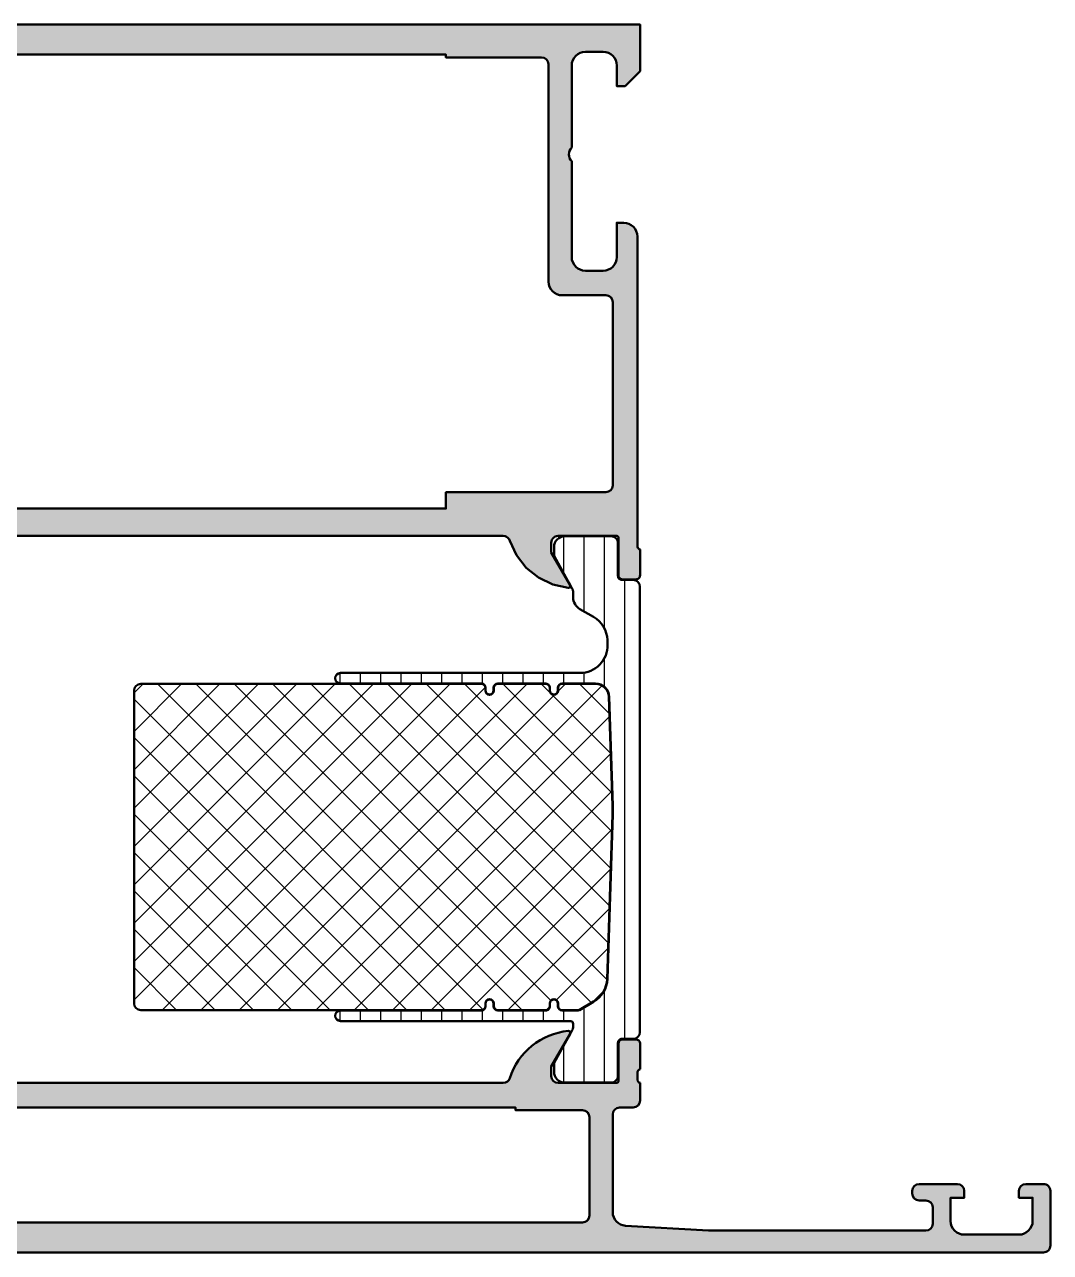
# Model space of a CAD drawing. Extents: x 0 to 150, y 0 to 90.
# Drawn here: x 75 to 150, y 0 to 89.8 of the extents above; entities that cross this region are included whole.
import ezdxf

# ---------------------------------------------------------------- set-up
doc = ezdxf.new("R2010")
doc.units = 0
for name, color, linetype, lineweight in [('0S-Alu contour', 7, 'Continuous', 50), ('0S-Alu hatch', 252, 'Continuous', 25), ('0S-Plastic contour', 254, 'Continuous', 50), ('0S-Plastic hatch', 253, 'Continuous', 25), ('0S-PT contour', 91, 'Continuous', 50), ('0S-PT hatch', 103, 'Continuous', 25)]:
    doc.layers.add(name, color=color, linetype=linetype, lineweight=lineweight)

# ---------------------------------------------------------------- blocks, each defined once
blk = doc.blocks.new('430130__2A99C7F0_015A_4A42_9A33_6D4FE7482477_')
at = {"layer": '0S-Alu hatch'}
h = blk.add_hatch(color=256, dxfattribs=at)
edge = h.paths.add_edge_path()
edge.add_line((0, 89.8), (-2.274e-13, 86.39999847412106))
edge.add_line((-2.274e-13, 86.39999847412106), (1.099975585937301, 85.29999999999998))
edge.add_line((1.099975585937301, 85.29999999999998), (1.699981689453011, 85.29999999999998))
edge.add_line((1.699981689453011, 85.29999999999998), (1.699981689453011, 86.80000381470614))
edge.add_ellipse((2.700020083351541, 86.79996542079873), major_axis=(-1.000038394635548, 0), ratio=1, start_angle=270.0021997243967, end_angle=359.9978002756034, ccw=False)
edge.add_line((2.699981689444129, 87.80000381469726), (4.000000000000966, 87.80000381469726))
edge.add_ellipse((3.999954428526331, 86.79995824322371), major_axis=(-1.000045572511881, 0), ratio=1, start_angle=180.0026109341762, end_angle=269.9973890658232, ccw=False)
edge.add_line((4.99999999999988, 86.80000381469834), (4.999999999999886, 80.8))
edge.add_ellipse((4.474877689036537, 80.29999999999998), major_axis=(-0.7250885749144627, 0), ratio=1, start_angle=136.403846469329, end_angle=223.5961535306708, ccw=False)
edge.add_line((4.999999999999882, 79.8), (5.000000000364417, 72.80002700151536))
edge.add_ellipse((3.999972998484519, 72.80002700151536), major_axis=(-1.000027001879898, 0), ratio=1, start_angle=90, end_angle=180, ccw=False)
edge.add_line((3.999972998484519, 71.79999999963546), (2.700001512320493, 71.79999999980352))
edge.add_ellipse((2.700001512600911, 72.80001982314789), major_axis=(-1.000019823344359, 0), ratio=1, start_angle=0, end_angle=89.9999999839336, ccw=False)
edge.add_line((1.699981689256551, 72.80001982314789), (1.699981689453004, 75.3))
edge.add_line((1.699981689453004, 75.3), (1.200016055021525, 75.30000000059047))
edge.add_arc((1.200016055021521, 74.29996563443147), 1.000034366158999, 89.99999999999976, 180)
edge.add_line((0.1999816888625277, 74.29996563443147), (0.1999816894528905, 52.40082753104885))
edge.add_ellipse((0.1211452429099907, 52.13330693905568), major_axis=(-0.2788950563274416, 0), ratio=1, start_angle=178.8354106259223, end_angle=253.580123580539, ccw=False)
edge.add_line((0.3999826894530471, 52.1276385310574), (0.3999826894530471, 51.67404453105742))
edge.add_ellipse((0.1211145938099223, 51.66838387158043), major_axis=(-0.2789255417371047, 0), ratio=1, start_angle=106.4245945553385, end_angle=181.1628700728718, ccw=False)
edge.add_line((0.1999816894530016, 51.40084053105751), (0.1999816894531179, 49.52082953104898))
edge.add_arc((0.4999816894532321, 49.52082953104902), 0.3000000000001141, 180, 269.9999999999998)
edge.add_line((0.4999816894532307, 49.2208295310489), (1.479956008495621, 49.22082953104889))
edge.add_arc((1.479956008495619, 49.52082953104906), 0.3000000000001748, 270.0000000000002, 360)
edge.add_line((1.779956008495792, 49.52082953104905), (1.779956008495666, 52.28082753104892))
edge.add_ellipse((1.899956008495719, 52.28082753104893), major_axis=(-0.1200000000000532, 0), ratio=1, start_angle=268.4287599274262, end_angle=360, ccw=False)
edge.add_line((1.903246393556409, 52.40078241159227), (6.199999999999922, 52.40078241159237))
edge.add_ellipse((6.199999999999934, 51.90078241159238), major_axis=(-0.4999999999999858, 0), ratio=1, start_angle=180, end_angle=270.0000000000014, ccw=False)
edge.add_line((6.69999999999992, 51.90078241159238), (6.699999999999931, 51.20078241159244))
edge.add_line((6.699999999999931, 51.20078241159244), (5.318504542377469, 48.80796208856478))
edge.add_arc((5.438119784648201, 48.73890219624059), 0.1381197846483787, 149.9999999999993, 275.6225775507948)
edge.add_arc((4.961776758826101, 53.5773912734396), 4.999999999999576, 275.6225775507942, 342.2515836439298)
edge.add_ellipse((10.1999999999998, 51.90078241159183), major_axis=(-0.5000000000003185, 0), ratio=1, start_angle=270.00000120741856, end_angle=342.25158364393025, ccw=False)
edge.add_line((10.19999998946308, 52.40078241159214), (110.0000116235278, 52.40078393840453))
edge.add_line((110.0000116235278, 52.40078393840453), (110.1247928495, 52.38495354422436))
edge.add_line((110.1247928495, 52.38495354422436), (110.241665260474, 52.33849124245283))
edge.add_line((110.241665260474, 52.33849124245283), (110.3432466060815, 52.2643350818396))
edge.add_line((110.3432466060815, 52.2643350818396), (110.4231100427288, 52.16717677071803))
edge.add_line((110.4231100427288, 52.16717677071803), (110.4762027744129, 52.05316331636168))
edge.add_line((110.4762027744129, 52.05316331636168), (110.9556129540853, 50.99667092963294))
edge.add_line((110.9556129540853, 50.99667092963294), (111.6656054929399, 50.0791084639929))
edge.add_line((111.6656054929399, 50.0791084639929), (112.5679541006372, 49.34987786002093))
edge.add_line((112.5679541006372, 49.34987786002093), (113.6140759569642, 48.84824119340073))
edge.add_line((113.6140759569642, 48.84824119340073), (114.7476474308593, 48.60120678860737))
edge.add_line((114.7476474308593, 48.60120678860737), (114.7838325379903, 48.60237486608697))
edge.add_line((114.7838325379903, 48.60237486608697), (114.8184894509966, 48.61284505059815))
edge.add_line((114.8184894509966, 48.61284505059815), (114.8492685019464, 48.63190748501067))
edge.add_line((114.8492685019464, 48.63190748501067), (114.8740829340249, 48.65826977519167))
edge.add_line((114.8740829340249, 48.65826977519167), (114.8912503794057, 48.6901446116923))
edge.add_line((114.8912503794057, 48.6901446116923), (114.8996069203442, 48.72537094568507))
edge.add_line((114.8996069203442, 48.72537094568507), (114.8985860004275, 48.76156050364788))
edge.add_line((114.8985860004275, 48.76156050364788), (114.8882568359413, 48.79625970744327))
edge.add_line((114.8882568359413, 48.79625970744327), (113.5000122070348, 51.20078546427816))
edge.add_line((113.5000122070348, 51.20078546427816), (113.5000122070357, 51.90078241253103))
edge.add_line((113.5000122070357, 51.90078241253103), (113.5125442813425, 52.01204579850586))
edge.add_line((113.5125442813425, 52.01204579850586), (113.5495221956523, 52.11773036596288))
edge.add_line((113.5495221956523, 52.11773036596288), (113.6090914718012, 52.21253593164274))
edge.add_line((113.6090914718012, 52.21253593164274), (113.6882646529884, 52.29170790475184))
edge.add_line((113.6882646529884, 52.29170790475184), (113.783071127614, 52.35127573427506))
edge.add_line((113.783071127614, 52.35127573427506), (113.8887562592969, 52.38825203596089))
edge.add_line((113.8887562592969, 52.38825203596089), (114.0000198364843, 52.40078241252074))
edge.add_line((114.0000198364843, 52.40078241252074), (118.3000378893841, 52.40078241066386))
edge.add_line((118.3000378893841, 52.40078241066386), (118.3310941619863, 52.39669075042475))
edge.add_line((118.3310941619863, 52.39669075042475), (118.3600335248223, 52.3847012954718))
edge.add_line((118.3600335248223, 52.3847012954718), (118.3848841912605, 52.36563094862209))
edge.add_line((118.3848841912605, 52.36563094862209), (118.4039529584433, 52.3407790700315))
edge.add_line((118.4039529584433, 52.3407790700315), (118.4159405738464, 52.31183894514465))
edge.add_line((118.4159405738464, 52.31183894514465), (118.4200302599901, 52.28078241252124))
edge.add_line((118.4200302599901, 52.28078241252124), (118.4200302599904, 49.52078441252108))
edge.add_line((118.4200302599904, 49.52078441252108), (118.4302525121038, 49.44313869899026))
edge.add_line((118.4302525121038, 49.44313869899026), (118.4602226388552, 49.37078441252019))
edge.add_line((118.4602226388552, 49.37078441252019), (118.5078982256346, 49.30865237816478))
edge.add_line((118.5078982256346, 49.30865237816478), (118.5700302599902, 49.26097679138509))
edge.add_line((118.5700302599902, 49.26097679138509), (118.6423845464598, 49.23100666463385))
edge.add_line((118.6423845464598, 49.23100666463385), (118.7200302599886, 49.22078441252113))
edge.add_line((118.7200302599886, 49.22078441252113), (119.7000045790309, 49.22078441252067))
edge.add_line((119.7000045790309, 49.22078441252067), (119.7667608592185, 49.22830603886588))
edge.add_line((119.7667608592185, 49.22830603886588), (119.8301697007689, 49.25049375215021))
edge.add_line((119.8301697007689, 49.25049375215021), (119.8870515195904, 49.28623496778012))
edge.add_line((119.8870515195904, 49.28623496778012), (119.9345540237735, 49.33373747196291))
edge.add_line((119.9345540237735, 49.33373747196291), (119.9702952394041, 49.39061929078549))
edge.add_line((119.9702952394041, 49.39061929078549), (119.9924829526873, 49.45402813233425))
edge.add_line((119.9924829526873, 49.45402813233425), (120.0000045790331, 49.52078441252298))
edge.add_line((120.0000045790331, 49.52078441252298), (120.0000045790328, 51.40079541252969))
edge.add_line((120.0000045790328, 51.40079541252969), (119.9336641069439, 51.4301912775118))
edge.add_line((119.9336641069439, 51.4301912775118), (119.8771507376831, 51.4757040692292))
edge.add_line((119.8771507376831, 51.4757040692292), (119.8342890838355, 51.53425365287056))
edge.add_line((119.8342890838355, 51.53425365287056), (119.807979861159, 51.6018776125071))
edge.add_line((119.807979861159, 51.6018776125071), (119.800003579033, 51.67399941253011))
edge.add_line((119.800003579033, 51.67399941253011), (119.7999999999996, 74.2998453459578))
edge.add_arc((118.7999999999995, 74.2998451877744), 1.000000000000069, 9.0354909757e-06, 90)
edge.add_line((118.7999999999995, 75.29984518777447), (118.2999999999995, 75.29984518777435))
edge.add_line((118.2999999999995, 75.29984518777435), (118.2999999999995, 72.79984518777442))
edge.add_ellipse((117.2999999999995, 72.79984518777442), major_axis=(-0.9999999999999857, 0), ratio=1, start_angle=90, end_angle=180, ccw=False)
edge.add_line((117.2999999999995, 71.79984518777444), (115.9999999999993, 71.79984518777444))
edge.add_ellipse((115.9999999999993, 72.79984518777442), major_axis=(-1, 0), ratio=1, start_angle=0, end_angle=90, ccw=False)
edge.add_line((114.9999999999993, 72.79984518777442), (114.9999999999994, 79.79984518777444))
edge.add_ellipse((115.5249999999994, 80.29984518777444), major_axis=(-0.7249999999999732, 0), ratio=1, start_angle=-43.60281897270562, end_angle=43.60281897270568, ccw=False)
edge.add_line((114.9999999999994, 80.79984518777442), (114.9999999999994, 86.7998451877743))
edge.add_ellipse((115.9999999999996, 86.7998451877743), major_axis=(-1.000000000000156, 0), ratio=1, start_angle=270, end_angle=360, ccw=False)
edge.add_line((115.9999999999996, 87.79984518777444), (117.2999999999995, 87.79984518777444))
edge.add_ellipse((117.2999999999995, 86.79984518777432), major_axis=(-1.000000000000113, 0), ratio=1, start_angle=180, end_angle=270, ccw=False)
edge.add_line((118.2999999999996, 86.79984518777432), (118.2999999999996, 85.29984518777444))
edge.add_line((118.2999999999996, 85.29984518777444), (118.8999999999998, 85.29984518777432))
edge.add_line((118.8999999999998, 85.29984518777432), (119.9999999999999, 86.39984518777435))
edge.add_line((119.9999999999999, 86.39984518777435), (119.9999999999997, 89.79984518778762))
edge.add_line((119.9999999999997, 89.79984518778762), (0, 89.8))
edge = h.paths.add_edge_path()
edge.add_line((14.19998550415033, 87.3999225938976), (14.19998550415033, 87.59998325035554))
edge.add_line((14.19998550415033, 87.59998325035554), (105.8000045776359, 87.59992259389762))
edge.add_line((105.8000045776359, 87.59992259389762), (105.8000045776359, 87.39992259389766))
edge.add_line((105.8000045776359, 87.39992259389766), (112.8000045776358, 87.3999225938976))
edge.add_ellipse((112.8000045776358, 86.89992259389759), major_axis=(-0.5, 0), ratio=1, start_angle=180, end_angle=270, ccw=False)
edge.add_line((113.3000045776358, 86.89992259389759), (113.3000045776331, 71.00000000000016))
edge.add_arc((114.3000045776331, 70.99999999999999), 1, 180, 270)
edge.add_line((114.3000045776331, 69.99999999999999), (117.5000045745944, 69.99999999999999))
edge.add_ellipse((117.5000045745944, 69.49999999999997), major_axis=(-0.5000000000000142, 0), ratio=1, start_angle=180, end_angle=269.9999999999984, ccw=False)
edge.add_line((118.0000045745944, 69.49999999999997), (118.0000045778998, 56.09992259402091))
edge.add_ellipse((117.5000045778998, 56.09992259389758), major_axis=(-0.5, 0), ratio=1, start_angle=90, end_angle=180, ccw=False)
edge.add_line((117.5000045778998, 55.59992259389758), (105.8000045776359, 55.59992259389758))
edge.add_line((105.8000045776359, 55.59992259389758), (105.8000045776359, 54.40078390934421))
edge.add_line((105.8000045776359, 54.40078390934421), (14.19998550415033, 54.40078229379152))
edge.add_line((14.19998550415033, 54.40078229379152), (14.19998550415034, 55.59992259389762))
edge.add_line((14.19998550415034, 55.59992259389762), (2.499981689452972, 55.59992259389762))
edge.add_ellipse((2.499981689452972, 56.09992259389762), major_axis=(-0.4999999999999929, 0), ratio=1, start_angle=0, end_angle=90.00000000000011, ccw=False)
edge.add_line((1.999981689452979, 56.09992259389762), (1.999981689453079, 69.50000000000001))
edge.add_ellipse((2.499981689453075, 69.50000000000001), major_axis=(-0.4999999999999965, 0), ratio=1, start_angle=270, end_angle=360, ccw=False)
edge.add_line((2.499981689453075, 70.00000000000001), (5.699985504150274, 69.99999999999997))
edge.add_arc((5.699985504150289, 70.99999999999997), 1, 269.9999999999992, 360)
edge.add_line((6.699985504150289, 70.99999999999997), (6.699985504150395, 86.89992259389763))
edge.add_ellipse((7.199985504150395, 86.89992259389763), major_axis=(-0.5, 0), ratio=1, start_angle=270, end_angle=360, ccw=False)
edge.add_line((7.199985504150395, 87.39992259389763), (14.19998550415033, 87.3999225938976))
at = {"layer": '0S-Alu contour', "color": 7}
for points in [[(118.2999999999996, 86.79984518777432), (118.2999999999996, 85.29984518777444), (118.8999999999998, 85.29984518777432), (119.9999999999999, 86.39984518777435), (119.9999999999997, 89.79984518778762), (0, 89.8)], [(14.19998550415033, 87.3999225938976), (14.19998550415033, 87.59998325035554), (105.8000045776359, 87.59992259389762), (105.8000045776359, 87.39992259389766), (112.8000045776358, 87.3999225938976)], [(115.9999999999996, 87.79984518777444), (117.2999999999995, 87.79984518777444)], [(113.3000045776358, 86.89992259389759), (113.3000045776331, 71.00000000000016)], [(114.9999999999994, 80.79984518777442), (114.9999999999994, 86.7998451877743)], [(114.9999999999993, 72.79984518777442), (114.9999999999994, 79.79984518777444)], [(118.7999999999995, 75.29984518777447), (118.2999999999995, 75.29984518777435), (118.2999999999995, 72.79984518777442)], [(10.19999998946308, 52.40078241159214), (110.0000116235278, 52.40078393840453), (110.1247928495, 52.38495354422436), (110.241665260474, 52.33849124245283), (110.3432466060815, 52.2643350818396), (110.4231100427288, 52.16717677071803), (110.4762027744129, 52.05316331636168), (110.9556129540853, 50.99667092963294), (111.6656054929399, 50.0791084639929), (112.5679541006372, 49.34987786002093), (113.6140759569642, 48.84824119340073), (114.7476474308593, 48.60120678860737), (114.7838325379903, 48.60237486608697), (114.8184894509966, 48.61284505059815), (114.8492685019464, 48.63190748501067), (114.8740829340249, 48.65826977519167), (114.8912503794057, 48.6901446116923), (114.8996069203442, 48.72537094568507), (114.8985860004275, 48.76156050364788), (114.8882568359413, 48.79625970744327), (113.5000122070348, 51.20078546427816), (113.5000122070357, 51.90078241253103), (113.5125442813425, 52.01204579850586), (113.5495221956523, 52.11773036596288), (113.6090914718012, 52.21253593164274), (113.6882646529884, 52.29170790475184), (113.783071127614, 52.35127573427506), (113.8887562592969, 52.38825203596089), (114.0000198364843, 52.40078241252074), (118.3000378893841, 52.40078241066386), (118.3310941619863, 52.39669075042475), (118.3600335248223, 52.3847012954718), (118.3848841912605, 52.36563094862209), (118.4039529584433, 52.3407790700315), (118.4159405738464, 52.31183894514465), (118.4200302599901, 52.28078241252124), (118.4200302599904, 49.52078441252108), (118.4302525121038, 49.44313869899026), (118.4602226388552, 49.37078441252019), (118.5078982256346, 49.30865237816478), (118.5700302599902, 49.26097679138509), (118.6423845464598, 49.23100666463385), (118.7200302599886, 49.22078441252113), (119.7000045790309, 49.22078441252067), (119.7667608592185, 49.22830603886588), (119.8301697007689, 49.25049375215021), (119.8870515195904, 49.28623496778012), (119.9345540237735, 49.33373747196291), (119.9702952394041, 49.39061929078549), (119.9924829526873, 49.45402813233425), (120.0000045790331, 49.52078441252298), (120.0000045790328, 51.40079541252969), (119.9336641069439, 51.4301912775118), (119.8771507376831, 51.4757040692292), (119.8342890838355, 51.53425365287056), (119.807979861159, 51.6018776125071), (119.800003579033, 51.67399941253011), (119.7999999999996, 74.2998453459578)], [(117.2999999999995, 71.79984518777444), (115.9999999999993, 71.79984518777444)], [(114.3000045776331, 69.99999999999999), (117.5000045745944, 69.99999999999999)], [(118.0000045745944, 69.49999999999997), (118.0000045778998, 56.09992259402091)], [(117.5000045778998, 55.59992259389758), (105.8000045776359, 55.59992259389758), (105.8000045776359, 54.40078390934421), (14.19998550415033, 54.40078229379152), (14.19998550415034, 55.59992259389762), (2.499981689452972, 55.59992259389762)]]:
    blk.add_lwpolyline(points, dxfattribs=at)
at = {"layer": '0S-Alu contour', "color": 7, "extrusion": (0, 0, -1)}
for centre, radius, start, end in [((-112.8000045776358, 86.89992259389759), 0.5, 90, 180), ((-115.9999999999996, 86.7998451877743), 1.000000000000156, 0, 90), ((-117.2999999999995, 86.79984518777432), 1.000000000000113, 90, 180), ((-115.5249999999994, 80.29984518777444), 0.7249999999999732, 316.3971810272943, 43.60281897270563), ((-115.9999999999993, 72.79984518777442), 1, 270, 0), ((-117.2999999999995, 72.79984518777442), 0.9999999999999857, 180, 270), ((-117.5000045745944, 69.49999999999997), 0.5000000000000142, 90.0000000000016, 180), ((-117.5000045778998, 56.09992259389758), 0.5, 180, 270)]:
    blk.add_arc(centre, radius, start, end, dxfattribs=at)
at = {"layer": '0S-Alu contour', "color": 7}
for centre, radius, start, end in [((118.7999999999995, 74.2998451877744), 1.000000000000069, 9.0354909757e-06, 90), ((114.3000045776331, 70.99999999999999), 1, 180, 270)]:
    blk.add_arc(centre, radius, start, end, dxfattribs=at)
blk = doc.blocks.new('430480__D3A0001F_B307_46BE_AE7A_6F80ED76EC42_')
at = {"layer": '0S-PT hatch'}
h = blk.add_hatch(dxfattribs=at)
h.set_pattern_fill('ANSI37', color=256, scale=0.625, angle=90, style=0)
h.set_pattern_definition([(135, (0, 0), (-1.403165018917055, -1.403165018917055), []), (225, (0, 0), (1.403165018917055, -1.403165018917055), [])])
edge = h.paths.add_edge_path()
edge.add_arc((83.50000048180551, 41.09000000000004), 0.490000000000002, 90.00000000000165, 180)
edge.add_line((83.0100004818055, 41.09000000000005), (83.0100004818055, 18.20999999999999))
edge.add_arc((83.50000048180551, 18.21), 0.4900000000000091, 180, 269.9999999999983)
edge.add_line((83.5000004818055, 17.72), (108.4004736743325, 17.72))
edge.add_arc((108.4004736743325, 18.00999999999999), 0.2899999999999956, 270.0000000000028, 360)
edge.add_line((108.6904736743325, 18.00999999999999), (108.6904736743325, 18.21000000000009))
edge.add_ellipse((109.0004736743325, 18.21000000000005), major_axis=(-0.3100000000000165, 0), ratio=1, start_angle=180, end_angle=360, ccw=False)
edge.add_line((109.3104736743325, 18.21000000000005), (109.3104736743325, 18.01000000000013))
edge.add_arc((109.6004736743325, 18.01000000000003), 0.2900000000000489, 180, 270)
edge.add_line((109.6004736743325, 17.71999999999998), (113.1000006845624, 17.71999999999998))
edge.add_arc((113.1000006845624, 18.00999976147984), 0.2899997614798622, 270, 360)
edge.add_line((113.3900004460422, 18.00999976147984), (113.3900004460422, 18.20999976147989))
edge.add_ellipse((113.7000004460423, 18.20999976147985), major_axis=(-0.3100000000000165, 0), ratio=1, start_angle=180, end_angle=360, ccw=False)
edge.add_line((114.0100004460423, 18.20999976147985), (114.0100004460422, 18.00999976147997))
edge.add_arc((114.3000002075221, 18.0099997614799), 0.2899997614799048, 180, 269.9999999999944)
edge.add_line((114.3000002075221, 17.72), (115.4641016152003, 17.72))
edge.add_arc((115.4641016152002, 17.90999999963136), 0.1899999996313646, 270.0000000000257, 299.999994653697)
edge.add_line((115.5591015996621, 17.74545516436706), (116.5959040990636, 18.34405323750003))
edge.add_arc((115.6009042637357, 20.0674438771872), 1.989999992277392, 299.9999946536922, 357.9633543491749)
edge.add_line((117.589647175676, 19.99672189000355), (117.984624810534, 32.03233036016458))
edge.add_arc((108.0000508968456, 32.35999999158841), 9.989949130264028, 358.1203653146107, 361.8417410212457)
edge.add_line((117.9848393374495, 32.6810660621197), (117.7268504592159, 40.62247176611307))
edge.add_arc((116.7373831356494, 40.58999999999998), 0.9900000000000815, 1.879625159189854, 90.00000000000081)
edge.add_line((116.7373831356494, 41.58000000000006), (114.2999999999999, 41.58000000000006))
edge.add_arc((114.3, 41.29000000000007), 0.2899999999999849, 90.00000000000281, 180)
edge.add_line((114.01, 41.29000000000009), (114.01, 41.09000000000004))
edge.add_ellipse((113.7, 41.09000000000004), major_axis=(-0.3099999999999881, 0), ratio=1, start_angle=0, end_angle=180, ccw=False)
edge.add_line((113.39, 41.09000000000004), (113.39, 41.29000000000006))
edge.add_arc((113.1, 41.29000000000007), 0.289999999999992, 0, 89.99999999999721)
edge.add_line((113.1, 41.58000000000006), (109.6004736743324, 41.58000000000004))
edge.add_arc((109.6004736743324, 41.29000000000007), 0.2899999999999707, 89.99999999999721, 180)
edge.add_line((109.3104736743324, 41.29000000000007), (109.3104736743324, 41.09000000000006))
edge.add_ellipse((109.0004736743324, 41.09000000000006), major_axis=(-0.3099999999999881, 0), ratio=1, start_angle=0, end_angle=180, ccw=False)
edge.add_line((108.6904736743325, 41.09000000000006), (108.6904736743325, 41.29000000000006))
edge.add_arc((108.4004736743325, 41.29000000000007), 0.289999999999992, 0, 89.99999999999721)
edge.add_line((108.4004736743325, 41.58000000000006), (83.5000004818055, 41.58000000000004))
at = {"layer": '0S-PT contour', "color": 7}
for points in [[(108.4004736743325, 41.58000000000006), (83.5000004818055, 41.58000000000004)], [(113.1, 41.58000000000006), (109.6004736743324, 41.58000000000004)], [(116.7373831356494, 41.58000000000006), (114.2999999999999, 41.58000000000006)], [(83.0100004818055, 41.09000000000005), (83.0100004818055, 18.20999999999999)], [(108.6904736743325, 41.09000000000006), (108.6904736743325, 41.29000000000006)], [(109.3104736743324, 41.29000000000007), (109.3104736743324, 41.09000000000006)], [(113.39, 41.09000000000004), (113.39, 41.29000000000006)], [(114.01, 41.29000000000009), (114.01, 41.09000000000004)], [(117.9848393374495, 32.6810660621197), (117.7268504592159, 40.62247176611307)], [(117.589647175676, 19.99672189000355), (117.984624810534, 32.03233036016458)], [(108.6904736743325, 18.00999999999999), (108.6904736743325, 18.21000000000009)], [(109.3104736743325, 18.21000000000005), (109.3104736743325, 18.01000000000013)], [(113.3900004460422, 18.00999976147984), (113.3900004460422, 18.20999976147989)], [(114.0100004460423, 18.20999976147985), (114.0100004460422, 18.00999976147997)], [(115.5591015996621, 17.74545516436706), (116.5959040990636, 18.34405323750003)], [(83.5000004818055, 17.72), (108.4004736743325, 17.72)], [(109.6004736743325, 17.71999999999998), (113.1000006845624, 17.71999999999998)], [(114.3000002075221, 17.72), (115.4641016152003, 17.72)]]:
    blk.add_lwpolyline(points, dxfattribs=at)
for centre, radius, start, end in [((83.50000048180551, 41.09000000000004), 0.490000000000002, 90.00000000000165, 180), ((108.4004736743325, 41.29000000000007), 0.289999999999992, 0, 89.99999999999721), ((109.6004736743324, 41.29000000000007), 0.2899999999999707, 89.99999999999721, 180), ((113.1, 41.29000000000007), 0.289999999999992, 0, 89.99999999999721), ((114.3, 41.29000000000007), 0.2899999999999849, 90.00000000000281, 180), ((116.7373831356494, 40.58999999999998), 0.9900000000000815, 1.879625159189854, 90.00000000000081), ((108.0000508968456, 32.35999999158841), 9.989949130264028, 358.1203653146107, 1.841741021245674), ((115.6009042637357, 20.0674438771872), 1.989999992277392, 299.9999946536922, 357.9633543491749), ((83.50000048180551, 18.21), 0.4900000000000091, 180, 269.9999999999983), ((108.4004736743325, 18.00999999999999), 0.2899999999999956, 270.0000000000028, 0), ((109.6004736743325, 18.01000000000003), 0.2900000000000489, 180, 270), ((113.1000006845624, 18.00999976147984), 0.2899997614798622, 270, 0), ((114.3000002075221, 18.0099997614799), 0.2899997614799048, 180, 269.9999999999944), ((115.4641016152002, 17.90999999963136), 0.1899999996313646, 270.0000000000257, 299.999994653697)]:
    blk.add_arc(centre, radius, start, end, dxfattribs=at)
at = {"layer": '0S-PT contour', "color": 7, "extrusion": (0, 0, -1)}
for centre, radius, start, end in [((-109.0004736743324, 41.09000000000006), 0.3099999999999881, 180, 0), ((-113.7, 41.09000000000004), 0.3099999999999881, 180, 0), ((-109.0004736743325, 18.21000000000005), 0.3100000000000165, 0, 180), ((-113.7000004460423, 18.20999976147985), 0.3100000000000165, 0, 180)]:
    blk.add_arc(centre, radius, start, end, dxfattribs=at)
blk = doc.blocks.new('284257__380DBCFD_D06D_44D0_B5C2_F0A6BA12DA8A___E47157EE_0233_4891_BEF6_54DDFE657044_')
at = {"layer": '0S-Plastic hatch'}
h = blk.add_hatch(dxfattribs=at)
h.set_pattern_fill('ANSI31', color=256, scale=0.4680000000000001, angle=45, style=0)
h.set_pattern_definition([(90, (0, 0), (-1.4859, 0), [])])
edge = h.paths.add_edge_path()
edge.add_line((119.99, 48.6900157290799), (119.99, 16.10998427092004))
edge.add_ellipse((119.5, 16.10998427092004), major_axis=(-0.4900000000000091, 0), ratio=1, start_angle=90, end_angle=180, ccw=False)
edge.add_line((119.5, 15.61998427092003), (118.6896686695362, 15.61998427092003))
edge.add_arc((118.6896686695362, 15.30998427092014), 0.3099999999998886, 90, 180.0079246230968)
edge.add_line((118.3796686725015, 15.30994139458312), (118.3800006008599, 12.91006777227458))
edge.add_ellipse((117.8900006055467, 12.91000000000001), major_axis=(-0.4900000000000015, 0), ratio=1, start_angle=90, end_angle=180.0079246230509, ccw=False)
edge.add_line((117.8900006055467, 12.42000000000001), (114.5000000000001, 12.41999999999997))
edge.add_ellipse((114.5000000000001, 13.21000000000002), major_axis=(-0.7900000000000489, 0), ratio=1, start_angle=0, end_angle=90.00000000000102, ccw=False)
edge.add_line((113.71, 13.21000000000002), (113.71, 13.85741382415662))
edge.add_line((113.71, 13.85741382415662), (115.0460560505735, 16.26772274302126))
edge.add_arc((114.599999999492, 16.51497564960013), 0.5100000005079723, 330.9999999991051, 360)
edge.add_line((115.11, 16.51497564960009), (115.11, 16.71000000000009))
edge.add_arc((114.9, 16.71000000000008), 0.2099999999999511, 0, 89.99999999999613)
edge.add_line((114.9, 16.92000000000003), (98.10047367433245, 16.92))
edge.add_ellipse((98.10047367433248, 17.30999999999999), major_axis=(-0.3899999999999863, 0), ratio=1, start_angle=-90, end_angle=89.9999999999979, ccw=False)
edge.add_line((98.10047367433248, 17.69999999999997), (108.4004736743325, 17.70000000000006))
edge.add_arc((108.4004736743325, 18.01000000000007), 0.3100000000000129, 270.0000000000027, 360)
edge.add_line((108.7104736743325, 18.01000000000006), (108.7104736743325, 18.21000000000005))
edge.add_ellipse((109.0004736743325, 18.21000000000002), major_axis=(-0.2900000000000062, 0), ratio=1, start_angle=180, end_angle=360, ccw=False)
edge.add_line((109.2904736743325, 18.21000000000002), (109.2904736743324, 18.01000000000019))
edge.add_arc((109.6004736743325, 18.01000000000011), 0.3100000000000733, 180, 269.9999999999973)
edge.add_line((109.6004736743325, 17.70000000000004), (113.1000006845624, 17.70000000000002))
edge.add_arc((113.1000006845624, 18.00999976147987), 0.3099997614798511, 269.9999999999973, 360)
edge.add_line((113.4100004460423, 18.00999976147987), (113.4100004460423, 18.20999976147985))
edge.add_ellipse((113.7000004460423, 18.2099997614798), major_axis=(-0.2900000000000062, 0), ratio=1, start_angle=180, end_angle=360, ccw=False)
edge.add_line((113.9900004460423, 18.2099997614798), (113.9900004460422, 18.00999976148003))
edge.add_arc((114.3000002075221, 18.00999976147993), 0.3099997614798724, 180, 270)
edge.add_line((114.3000002075221, 17.70000000000006), (115.4641016152003, 17.70000000000003))
edge.add_arc((115.4641016152002, 17.90999999963145), 0.209999999631421, 270.0000000000155, 299.9999946536997)
edge.add_line((115.569101598046, 17.72813465535832), (116.6059040974474, 18.32673272849119))
edge.add_arc((115.6009042637357, 20.06744387718713), 2.009999992277339, 299.9999946536915, 358.2766121829379)
edge.add_line((117.609995067189, 20.00699462215146), (118.0046140493939, 32.03167436488988))
edge.add_arc((108.000050384271, 32.35999999167353), 10.00994964256568, 358.1203654293913, 361.8796157473935)
edge.add_line((118.0046141572572, 32.68832233168705), (117.7468396980746, 40.62312776142411))
edge.add_arc((116.7373831356494, 40.59000000000002), 1.010000000000106, 1.879625161232018, 90)
edge.add_line((116.7373831356494, 41.60000000000012), (114.2999999999999, 41.60000000000004))
edge.add_arc((114.3, 41.29000000000007), 0.3099999999999738, 90.00000000000261, 180)
edge.add_line((113.99, 41.29000000000007), (113.99, 41.09000000000004))
edge.add_ellipse((113.7, 41.09000000000004), major_axis=(-0.2899999999999778, 0), ratio=1, start_angle=0, end_angle=180, ccw=False)
edge.add_line((113.41, 41.09000000000004), (113.41, 41.29000000000004))
edge.add_arc((113.1, 41.29000000000004), 0.3099999999999738, 0, 90.00000000000261)
edge.add_line((113.1, 41.60000000000002), (109.6004736743324, 41.60000000000004))
edge.add_arc((109.6004736743324, 41.29000000000004), 0.3100000000000023, 90, 180)
edge.add_line((109.2904736743324, 41.29000000000004), (109.2904736743324, 41.09000000000005))
edge.add_ellipse((109.0004736743324, 41.09000000000004), major_axis=(-0.2899999999999778, 0), ratio=1, start_angle=0, end_angle=180, ccw=False)
edge.add_line((108.7104736743325, 41.09000000000004), (108.7104736743325, 41.29000000000006))
edge.add_arc((108.4004736743324, 41.29000000000004), 0.3100000000000165, 0, 89.99999999999739)
edge.add_line((108.4004736743325, 41.60000000000006), (98.10047367433245, 41.60000000000006))
edge.add_ellipse((98.10047367433245, 41.99000000000005), major_axis=(-0.3899999999999934, 0), ratio=1, start_angle=-90, end_angle=90, ccw=False)
edge.add_line((98.10047367433245, 42.38000000000004), (115.6121385877003, 42.37999999999992))
edge.add_arc((115.6121385877003, 44.38999999999997), 2.010000000000047, 269.9999999999996, 361.8796251589961)
edge.add_line((117.6210570931231, 44.45592752513188), (117.609995067189, 44.7930053778479))
edge.add_arc((115.6009042560165, 44.73255612258071), 2.009999999999988, 1.723387817041168, 60.00000552362395)
edge.add_line((116.6059040882025, 46.47326728107487), (115.6050000826546, 47.05113934945418))
edge.add_ellipse((116.1, 47.90850454692143), major_axis=(-0.9899999999999513, 0), ratio=1, start_angle=0, end_angle=60.000005523623884, ccw=False)
edge.add_line((115.11, 47.90850454692143), (115.11, 48.28502435050028))
edge.add_arc((114.5999999998782, 48.28502435050025), 0.5100000001217069, 0, 29.00000000090751)
edge.add_line((115.0460560506219, 48.53227725689195), (113.71, 50.94258617584372))
edge.add_line((113.71, 50.94258617584372), (113.71, 51.58999999999993))
edge.add_ellipse((114.5, 51.58999999999993), major_axis=(-0.7899999999999922, 0), ratio=1, start_angle=270, end_angle=360, ccw=False)
edge.add_line((114.5, 52.37999999999992), (117.8900006103291, 52.37999999999998))
edge.add_ellipse((117.8900006103291, 51.88999999999997), major_axis=(-0.4900000000000091, 0), ratio=1, start_angle=179.9920752627074, end_angle=270.00000000000165, ccw=False)
edge.add_line((118.3800006056422, 51.88993222674871), (118.3796686725014, 49.49005860603458))
edge.add_arc((118.6896686695361, 49.49001572907981), 0.3099999999999234, 179.9920752627072, 270)
edge.add_line((118.6896686695361, 49.18001572907989), (119.5, 49.18001572907986))
edge.add_ellipse((119.5, 48.6900157290799), major_axis=(-0.4899999999999523, 0), ratio=1, start_angle=180, end_angle=270, ccw=False)
at = {"layer": '0S-Plastic contour', "color": 7}
for points in [[(114.5, 52.37999999999992), (117.8900006103291, 52.37999999999998)], [(115.0460560506219, 48.53227725689195), (113.71, 50.94258617584372), (113.71, 51.58999999999993)], [(118.3800006056422, 51.88993222674871), (118.3796686725014, 49.49005860603458)], [(118.6896686695361, 49.18001572907989), (119.5, 49.18001572907986)], [(119.99, 48.6900157290799), (119.99, 16.10998427092004)], [(115.11, 47.90850454692143), (115.11, 48.28502435050028)], [(116.6059040882025, 46.47326728107487), (115.6050000826546, 47.05113934945418)], [(117.6210570931231, 44.45592752513188), (117.609995067189, 44.7930053778479)], [(98.10047367433245, 42.38000000000004), (115.6121385877003, 42.37999999999992)], [(108.4004736743325, 41.60000000000006), (98.10047367433245, 41.60000000000006)], [(113.1, 41.60000000000002), (109.6004736743324, 41.60000000000004)], [(116.7373831356494, 41.60000000000012), (114.2999999999999, 41.60000000000004)], [(108.7104736743325, 41.09000000000004), (108.7104736743325, 41.29000000000006)], [(109.2904736743324, 41.29000000000004), (109.2904736743324, 41.09000000000005)], [(113.41, 41.09000000000004), (113.41, 41.29000000000004)], [(113.99, 41.29000000000007), (113.99, 41.09000000000004)], [(118.0046141572572, 32.68832233168705), (117.7468396980746, 40.62312776142411)], [(117.609995067189, 20.00699462215146), (118.0046140493939, 32.03167436488988)], [(108.7104736743325, 18.01000000000006), (108.7104736743325, 18.21000000000005)], [(109.2904736743325, 18.21000000000002), (109.2904736743324, 18.01000000000019)], [(113.4100004460423, 18.00999976147987), (113.4100004460423, 18.20999976147985)], [(113.9900004460423, 18.2099997614798), (113.9900004460422, 18.00999976148003)], [(115.569101598046, 17.72813465535832), (116.6059040974474, 18.32673272849119)], [(98.10047367433248, 17.69999999999997), (108.4004736743325, 17.70000000000006)], [(109.6004736743325, 17.70000000000004), (113.1000006845624, 17.70000000000002)], [(114.3000002075221, 17.70000000000006), (115.4641016152003, 17.70000000000003)], [(114.9, 16.92000000000003), (98.10047367433245, 16.92)], [(113.71, 13.21000000000002), (113.71, 13.85741382415662), (115.0460560505735, 16.26772274302126)], [(115.11, 16.51497564960009), (115.11, 16.71000000000009)], [(118.3796686725015, 15.30994139458312), (118.3800006008599, 12.91006777227458)], [(119.5, 15.61998427092003), (118.6896686695362, 15.61998427092003)], [(117.8900006055467, 12.42000000000001), (114.5000000000001, 12.41999999999997)]]:
    blk.add_lwpolyline(points, dxfattribs=at)
at = {"layer": '0S-Plastic contour', "color": 7, "extrusion": (0, 0, -1)}
for centre, radius, start, end in [((-114.5, 51.58999999999993), 0.7899999999999922, 0, 90), ((-117.8900006103291, 51.88999999999997), 0.4900000000000091, 89.99999999999834, 180.0079247372927), ((-119.5, 48.6900157290799), 0.4899999999999523, 90, 180), ((-116.1, 47.90850454692143), 0.9899999999999513, 299.9999944763761, 0), ((-98.10047367433245, 41.99000000000005), 0.3899999999999934, 270, 90), ((-109.0004736743324, 41.09000000000004), 0.2899999999999778, 180, 0), ((-113.7, 41.09000000000004), 0.2899999999999778, 180, 0), ((-109.0004736743325, 18.21000000000002), 0.2900000000000062, 0, 180), ((-113.7000004460423, 18.2099997614798), 0.2900000000000062, 0, 180), ((-98.10047367433248, 17.30999999999999), 0.3899999999999863, 270.0000000000021, 90), ((-119.5, 16.10998427092004), 0.4900000000000091, 180, 270), ((-114.5000000000001, 13.21000000000002), 0.7900000000000489, 269.999999999999, 0), ((-117.8900006055467, 12.91000000000001), 0.4900000000000016, 179.9920753769491, 270)]:
    blk.add_arc(centre, radius, start, end, dxfattribs=at)
at = {"layer": '0S-Plastic contour', "color": 7}
for centre, radius, start, end in [((118.6896686695361, 49.49001572907981), 0.3099999999999234, 179.9920752627072, 270), ((114.5999999998782, 48.28502435050025), 0.5100000001217069, 0, 29.00000000090751), ((115.6009042560165, 44.73255612258071), 2.009999999999988, 1.723387817041168, 60.00000552362395), ((115.6121385877003, 44.38999999999997), 2.010000000000047, 269.9999999999996, 1.87962515899611), ((108.4004736743324, 41.29000000000004), 0.3100000000000165, 0, 89.99999999999739), ((109.6004736743324, 41.29000000000004), 0.3100000000000023, 90, 180), ((113.1, 41.29000000000004), 0.3099999999999738, 0, 90.00000000000261), ((114.3, 41.29000000000007), 0.3099999999999738, 90.00000000000261, 180), ((116.7373831356494, 40.59000000000002), 1.010000000000106, 1.879625161232018, 90), ((108.000050384271, 32.35999999167353), 10.00994964256568, 358.1203654293913, 1.87961574739348), ((115.6009042637357, 20.06744387718713), 2.009999992277339, 299.9999946536915, 358.2766121829379), ((108.4004736743325, 18.01000000000007), 0.3100000000000129, 270.0000000000027, 0), ((109.6004736743325, 18.01000000000011), 0.3100000000000733, 180, 269.9999999999973), ((113.1000006845624, 18.00999976147987), 0.3099997614798511, 269.9999999999973, 0), ((114.3000002075221, 18.00999976147993), 0.3099997614798724, 180, 270), ((115.4641016152002, 17.90999999963145), 0.209999999631421, 270.0000000000155, 299.9999946536997), ((114.9, 16.71000000000008), 0.2099999999999511, 0, 89.99999999999613), ((114.599999999492, 16.51497564960013), 0.5100000005079723, 330.9999999991051, 0), ((118.6896686695362, 15.30998427092014), 0.3099999999998886, 90, 180.0079246230968)]:
    blk.add_arc(centre, radius, start, end, dxfattribs=at)
blk = doc.blocks.new('345100__4A110A51_F279_4BE9_950C_F2E6735517E1_')
at = {"layer": '0S-Alu hatch'}
h = blk.add_hatch(color=256, dxfattribs=at)
edge = h.paths.add_edge_path()
edge.add_arc((0.6999999999999988, 10.99990081787109), 0.5000000000000016, 180, 269.9999999999998)
edge.add_line((0.6999999999999975, 10.49990081787109), (6.50000363554403, 10.49990081788436))
edge.add_ellipse((6.50000363554403, 9.999904457227755), major_axis=(-0.4999963606566098, 0), ratio=1, start_angle=180, end_angle=270, ccw=False)
edge.add_line((6.99999999620064, 9.999904457227755), (6.999999996383873, 2.79992369277491))
edge.add_ellipse((5.999980173039566, 2.799923692776758), major_axis=(-1.000019823344306, 0), ratio=1, start_angle=90, end_angle=180, ccw=False)
edge.add_line((5.999980173039566, 1.799903869432451), (2.699981131796671, 1.799903869146177))
edge.add_ellipse((2.699981131856205, 2.799872798266463), major_axis=(-0.9999689291202855, 0), ratio=1, start_angle=0, end_angle=89.99999999658883, ccw=False)
edge.add_line((1.700012202735919, 2.799872798266463), (1.700012203218647, 4.499900817871093))
edge.add_line((1.700012203218647, 4.499900817871093), (1.100006099703021, 4.499900817871093))
edge.add_line((1.100006099703021, 4.499900817871093), (-7e-16, 3.39990234375))
edge.add_line((-7e-16, 3.39990234375), (0, 0))
edge.add_line((0, 0), (149.5001052018588, -1.32161e-11))
edge.add_arc((149.5001052018588, 0.499996360643377), 0.499996360656593, 269.9999999999968, 360)
edge.add_line((150.0001015625154, 0.4999963606433653), (150.0001015625153, 4.50000363935834))
edge.add_arc((149.5001052018587, 4.500003639356695), 0.4999963606565814, 0, 90.00000000000325)
edge.add_line((149.5001052018587, 5.000000000013287), (148.2000897791558, 5.000000000042632))
edge.add_arc((148.2000897791609, 4.500008731549719), 0.4999912684929129, 90.00000000057973, 180)
edge.add_line((147.700098510668, 4.500008731549726), (147.7000985107443, 4.000000000000028))
edge.add_line((147.7000985107443, 4.000000000000028), (148.7000985107442, 4.000000000000028))
edge.add_line((148.7000985107442, 4.000000000000028), (148.7000985107626, 2.30000528363243))
edge.add_ellipse((147.7000924641725, 2.300005283632401), major_axis=(-1.000006046590101, 0), ratio=1, start_angle=90, end_angle=180, ccw=False)
edge.add_line((147.7000924641725, 1.2999992370423), (143.7000847508573, 1.299999237059452))
edge.add_ellipse((143.7000847508619, 2.299985477271746), major_axis=(-0.9999862402122943, 0), ratio=1, start_angle=-0.0007883886572130905, end_angle=89.99999999973778, ccw=False)
edge.add_line((142.7000985107443, 2.299999237060265), (142.7000985107443, 4.000000000000028))
edge.add_line((142.7000985107443, 4.000000000000028), (143.7000985107443, 4.000000000000028))
edge.add_line((143.7000985107443, 4.000000000000028), (143.7000985109649, 4.499985143869821))
edge.add_arc((143.200083654614, 4.499985143869845), 0.5000148563509299, 0, 90)
edge.add_line((143.200083654614, 5.000000000220765), (140.4000867274031, 5.000000000042646))
edge.add_arc((140.4000867274032, 4.500008731549706), 0.4999912684929404, 90.00000000000325, 180)
edge.add_line((139.9000954589102, 4.500008731549726), (139.900095458663, 4.299985066514295))
edge.add_arc((140.4000774737429, 4.29998506651429), 0.4999820150799508, 180, 270)
edge.add_line((140.4000774737429, 3.800003051434345), (140.9000927181188, 3.800003051765358))
edge.add_ellipse((140.9000927181188, 3.300000310890254), major_axis=(-0.5000027408751038, 0), ratio=1, start_angle=180, end_angle=270, ccw=False)
edge.add_line((141.4000954589939, 3.300000310890254), (141.4000954589997, 2.099994834764444))
edge.add_ellipse((140.9000990983431, 2.09999483476443), major_axis=(-0.499996360656553, 0), ratio=1, start_angle=90, end_angle=180, ccw=False)
edge.add_line((140.9000990983431, 1.599998474107877), (125.0001015625021, 1.599998474121122))
edge.add_line((125.0001015625021, 1.599998474121122), (118.9413808642376, 1.95638574780294))
edge.add_ellipse((119.0001015625021, 2.954660198841011), major_axis=(-1.000000000000016, 0), ratio=1, start_angle=0, end_angle=86.6336153093444, ccw=False)
edge.add_line((118.0001015625021, 2.954660198841011), (118.0001015625021, 10.09999847412111))
edge.add_ellipse((118.5001015625021, 10.09999847412109), major_axis=(-0.5000000000000142, 0), ratio=1, start_angle=270, end_angle=360, ccw=False)
edge.add_line((118.5001015625021, 10.59999847412111), (119.5, 10.59999847412112))
edge.add_arc((119.5, 11.09999847412107), 0.4999999999999503, 270, 360)
edge.add_line((120, 11.09999847412108), (120, 12.40000000000005))
edge.add_ellipse((120.0788364465431, 12.66752059199317), major_axis=(-0.2788950563274445, 0), ratio=1, start_angle=-1.1645893739773783, end_angle=73.58012358050092, ccw=False)
edge.add_line((119.799999, 12.67318899999096), (119.799999, 13.12678299999094))
edge.add_ellipse((120.0788670956431, 13.13244365946859), major_axis=(-0.2789255417371555, 0), ratio=1, start_angle=-73.57540544464689, end_angle=1.1628700730087758, ccw=False)
edge.add_line((120, 13.39998699999154), (120, 15.27999800000006))
edge.add_arc((119.7, 15.27999800000007), 0.3000000000000114, 0, 90)
edge.add_line((119.7, 15.57999800000007), (118.7200256809572, 15.57999800000004))
edge.add_arc((118.7200256809572, 15.27999800000005), 0.2999999999999936, 90.00000000000273, 180)
edge.add_line((118.4200256809572, 15.27999800000006), (118.4200256809571, 12.52000000000007))
edge.add_ellipse((118.3000256809571, 12.52000000000007), major_axis=(-0.120000000000033, 0), ratio=1, start_angle=90, end_angle=180, ccw=False)
edge.add_line((118.3000256809571, 12.40000000000003), (114, 12.40000000000003))
edge.add_ellipse((114, 12.90000000000005), major_axis=(-0.5000000000000142, 0), ratio=1, start_angle=0, end_angle=90, ccw=False)
edge.add_line((113.5, 12.90000000000005), (113.5, 13.60000000000002))
edge.add_line((113.5, 13.60000000000002), (114.8814954576223, 15.99282032302756))
edge.add_arc((114.7618802153517, 16.0618802153517), 0.1381197846482894, 330.0000000000001, 455.6225775507896)
edge.add_arc((115.2382232411738, 11.22339113815241), 4.999999999999783, 95.62257755079453, 162.2515836439296)
edge.add_ellipse((110.0000000000001, 12.90000000000022), major_axis=(-0.5000000000002087, 0), ratio=1, start_angle=90, end_angle=162.2515836439326, ccw=False)
edge.add_line((110.0000000000001, 12.40000000000001), (10.20000000000002, 12.40000000000002))
edge.add_ellipse((10.20000000000001, 12.89999999999992), major_axis=(-0.4999999999999006, 0), ratio=1, start_angle=17.748416356072198, end_angle=90.00000000000102, ccw=False)
edge.add_arc((4.961776758826193, 11.22339113815208), 5.000000000000119, 17.7484163560702, 84.37742244920653)
edge.add_arc((5.438119784648307, 16.0618802153517), 0.1381197846483013, 84.37742244920963, 209.9999999999912)
edge.add_line((5.318504542377629, 15.99282032302757), (6.699999999999995, 13.59999999999999))
edge.add_line((6.699999999999995, 13.59999999999999), (6.699999999999998, 12.9))
edge.add_ellipse((6.199999999999998, 12.9), major_axis=(-0.5, 0), ratio=1, start_angle=90, end_angle=180, ccw=False)
edge.add_line((6.199999999999998, 12.4), (1.899974319042793, 12.4))
edge.add_ellipse((1.899974319042793, 12.52000000000001), major_axis=(-0.1200000000000045, 0), ratio=1, start_angle=0, end_angle=89.99999999999977, ccw=False)
edge.add_line((1.779974319042789, 12.52000000000001), (1.779974319042786, 15.279998))
edge.add_arc((1.479974319042785, 15.27999800000001), 0.3000000000000014, 0, 90.00000000000087)
edge.add_line((1.47997431904278, 15.57999800000002), (0.4999999999999983, 15.579998))
edge.add_arc((0.4999999999999986, 15.279998), 0.2999999999999971, 90.00000000000007, 180)
edge.add_line((0.2000000000000011, 15.279998), (0.2000000000000006, 13.39998699999148))
edge.add_ellipse((0.1211329043568377, 13.13244365946855), major_axis=(-0.2789255417371426, 0), ratio=1, start_angle=178.8371299271139, end_angle=253.5754054446459, ccw=False)
edge.add_line((0.4000009999999989, 13.12678299999149), (0.4000010000000011, 12.67318899999148))
edge.add_ellipse((0.1211635534569555, 12.66752059199309), major_axis=(-0.2788950563274328, 0), ratio=1, start_angle=106.4198764194945, end_angle=181.1645893740998, ccw=False)
edge.add_line((0.2000000000000092, 12.39999999999998), (0.1999999999999973, 10.99990081787109))
edge = h.paths.add_edge_path()
edge.add_line((14.1000018081686, 10.39999771118164), (14.1000018081686, 10.59999465942383))
edge.add_line((14.1000018081686, 10.59999465942383), (110.9000649414083, 10.59999465942385))
edge.add_line((110.9000649414083, 10.59999465942385), (110.9000649414083, 10.39999771118167))
edge.add_line((110.9000649414083, 10.39999771118167), (115.8000664672872, 10.39999771118168))
edge.add_ellipse((115.8000664672872, 9.899997711181683), major_axis=(-0.5, 0), ratio=1, start_angle=180, end_angle=270, ccw=False)
edge.add_line((116.3000664672872, 9.899997711181683), (116.3000664672872, 2.699993133544978))
edge.add_ellipse((115.8000664672872, 2.699993133544978), major_axis=(-0.5000000000000142, 0), ratio=1, start_angle=90, end_angle=180, ccw=False)
edge.add_line((115.8000664672872, 2.199993133544964), (9.200000282289693, 2.199993133544921))
edge.add_ellipse((9.200000282289693, 2.699993133544921), major_axis=(-0.5, 0), ratio=1, start_angle=0, end_angle=90, ccw=False)
edge.add_line((8.700000282289693, 2.699993133544921), (8.70000028228969, 9.89999771118164))
edge.add_ellipse((9.20000028228969, 9.89999771118164), major_axis=(-0.5, 0), ratio=1, start_angle=270, end_angle=360, ccw=False)
edge.add_line((9.20000028228969, 10.39999771118164), (14.1000018081686, 10.39999771118164))
at = {"layer": '0S-Alu contour', "color": 7}
for points in [[(113.5, 12.90000000000005), (113.5, 13.60000000000002), (114.8814954576223, 15.99282032302756)], [(118.4200256809572, 15.27999800000006), (118.4200256809571, 12.52000000000007)], [(119.7, 15.57999800000007), (118.7200256809572, 15.57999800000004)], [(120, 13.39998699999154), (120, 15.27999800000006)], [(119.799999, 12.67318899999096), (119.799999, 13.12678299999094)], [(110.0000000000001, 12.40000000000001), (10.20000000000002, 12.40000000000002)], [(118.3000256809571, 12.40000000000003), (114, 12.40000000000003)], [(120, 11.09999847412108), (120, 12.40000000000005)], [(14.1000018081686, 10.39999771118164), (14.1000018081686, 10.59999465942383), (110.9000649414083, 10.59999465942385), (110.9000649414083, 10.39999771118167), (115.8000664672872, 10.39999771118168)], [(116.3000664672872, 9.899997711181683), (116.3000664672872, 2.699993133544978)], [(118.0001015625021, 2.954660198841011), (118.0001015625021, 10.09999847412111)], [(118.5001015625021, 10.59999847412111), (119.5, 10.59999847412112)], [(1.700012202735919, 2.799872798266463), (1.700012203218647, 4.499900817871093), (1.100006099703021, 4.499900817871093), (-7e-16, 3.39990234375), (0, 0), (149.5001052018588, -1.32161e-11)], [(139.9000954589102, 4.500008731549726), (139.900095458663, 4.299985066514295)], [(143.200083654614, 5.000000000220765), (140.4000867274031, 5.000000000042646)], [(142.7000985107443, 2.299999237060265), (142.7000985107443, 4.000000000000028), (143.7000985107443, 4.000000000000028), (143.7000985109649, 4.499985143869821)], [(147.700098510668, 4.500008731549726), (147.7000985107443, 4.000000000000028), (148.7000985107442, 4.000000000000028), (148.7000985107626, 2.30000528363243)], [(149.5001052018587, 5.000000000013287), (148.2000897791558, 5.000000000042632)], [(150.0001015625154, 0.4999963606433653), (150.0001015625153, 4.50000363935834)], [(140.4000774737429, 3.800003051434345), (140.9000927181188, 3.800003051765358)], [(141.4000954589939, 3.300000310890254), (141.4000954589997, 2.099994834764444)], [(115.8000664672872, 2.199993133544964), (9.200000282289693, 2.199993133544921)], [(140.9000990983431, 1.599998474107877), (125.0001015625021, 1.599998474121122), (118.9413808642376, 1.95638574780294)], [(147.7000924641725, 1.2999992370423), (143.7000847508573, 1.299999237059452)]]:
    blk.add_lwpolyline(points, dxfattribs=at)
for centre, radius, start, end in [((115.2382232411738, 11.22339113815241), 4.999999999999783, 95.62257755079453, 162.2515836439296), ((114.7618802153517, 16.0618802153517), 0.1381197846482894, 330.0000000000001, 95.62257755078969), ((118.7200256809572, 15.27999800000005), 0.2999999999999936, 90.00000000000273, 180), ((119.7, 15.27999800000007), 0.3000000000000114, 0, 90), ((119.5, 11.09999847412107), 0.4999999999999503, 270, 0), ((140.4000867274032, 4.500008731549706), 0.4999912684929404, 90.00000000000325, 180), ((143.200083654614, 4.499985143869845), 0.5000148563509299, 0, 90), ((148.2000897791609, 4.500008731549719), 0.4999912684929129, 90.00000000057973, 180), ((149.5001052018587, 4.500003639356695), 0.4999963606565814, 0, 90.00000000000325), ((140.4000774737429, 4.29998506651429), 0.4999820150799508, 180, 270), ((149.5001052018588, 0.499996360643377), 0.499996360656593, 269.9999999999968, 0)]:
    blk.add_arc(centre, radius, start, end, dxfattribs=at)
at = {"layer": '0S-Alu contour', "color": 7, "extrusion": (0, 0, -1)}
for centre, radius, start, end in [((-110.0000000000001, 12.90000000000022), 0.5000000000002087, 197.7484163560676, 270), ((-114, 12.90000000000005), 0.5000000000000142, 270, 0), ((-120.0788364465431, 12.66752059199317), 0.2788950563274445, 286.4198764194991, 1.164589373977366), ((-120.0788670956431, 13.13244365946859), 0.2789255417371555, 358.8371299269912, 73.57540544464686), ((-118.3000256809571, 12.52000000000007), 0.120000000000033, 180, 270), ((-115.8000664672872, 9.899997711181683), 0.5, 90, 180), ((-118.5001015625021, 10.09999847412109), 0.5000000000000142, 0, 90), ((-140.9000927181188, 3.300000310890254), 0.5000027408751038, 90, 180), ((-115.8000664672872, 2.699993133544978), 0.5000000000000142, 180, 270), ((-119.0001015625021, 2.954660198841011), 1.000000000000016, 273.3663846906557, 0), ((-140.9000990983431, 2.09999483476443), 0.499996360656553, 180, 270), ((-143.7000847508619, 2.299985477271746), 0.9999862402122943, 270.0000000002622, 0.0007883886572085), ((-147.7000924641725, 2.300005283632401), 1.000006046590101, 180, 270)]:
    blk.add_arc(centre, radius, start, end, dxfattribs=at)
blk = doc.blocks.new('430480__99B3EC1B_6C18_4C41_99A9_108C80407F39_')
at = {"layer": '0S-Alu contour', "color": 7}
for name in ['430130__2A99C7F0_015A_4A42_9A33_6D4FE7482477_', '345100__4A110A51_F279_4BE9_950C_F2E6735517E1_']:
    blk.add_blockref(name, (0, 0), dxfattribs=at)
at = {"layer": '0S-Plastic contour', "color": 7}
blk.add_blockref('284257__380DBCFD_D06D_44D0_B5C2_F0A6BA12DA8A___E47157EE_0233_4891_BEF6_54DDFE657044_', (0, 0), dxfattribs=at)
at = {"layer": '0S-PT contour', "color": 7}
blk.add_blockref('430480__D3A0001F_B307_46BE_AE7A_6F80ED76EC42_', (0, 0), dxfattribs=at)

msp = doc.modelspace()

# ---------------------------------------------------------------- block references
at = {"layer": '0S-Alu contour', "color": 7}
msp.add_blockref('430480__99B3EC1B_6C18_4C41_99A9_108C80407F39_', (0, 0), dxfattribs=at)

doc.saveas('drawing.dxf')
